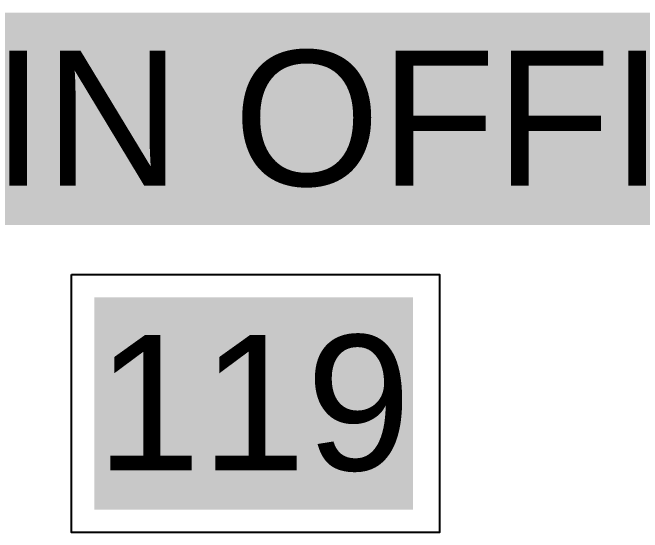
# Model space of a CAD drawing. Header units: inches. Extents: x -1841 to -80, y -100 to 1021.
# Drawn here: x -902.93 to -889.2, y 284.52 to 295.85 of the extents above; entities that cross this region are included whole.
import ezdxf

# ---------------------------------------------------------------- set-up
doc = ezdxf.new("R2010")
doc.units = ezdxf.units.IN
doc.header["$MEASUREMENT"] = 0
doc.layers.add('PDF_Geometry', color=7, linetype='Continuous', true_color=0x777777)
doc.layers.add('PDF_Solid Fills', color=7, linetype='Continuous', true_color=0xffffff)
doc.layers.add('PDF_Text', color=7, linetype='Continuous')
doc.styles.add('PDF Arial', font='arial.ttf')

msp = doc.modelspace()

# ---------------------------------------------------------------- linework, layer by layer
at = {"layer": 'PDF_Geometry', "color": 7, "lineweight": 25}
msp.add_lwpolyline([(-901.647, 290.145), (-893.623, 290.145), (-893.623, 284.519), (-901.647, 284.519)], close=True, dxfattribs=at)
at = {"layer": 'PDF_Solid Fills', "color": 7, "lineweight": 25, "transparency": 33554559}
for points in [[(-912.567, 291.22), (-882.869, 291.22), (-912.567, 295.853), (-882.869, 295.853)], [(-901.151, 285.016), (-894.202, 285.016), (-901.151, 289.648), (-894.202, 289.648)]]:
    msp.add_solid(points, dxfattribs=at)

# ---------------------------------------------------------------- texts
at = {"layer": 'PDF_Text', "color": 7, "lineweight": 25, "attachment_point": 4, "style": 'PDF Arial'}
for s, insert, char_height in [('ADMIN OFFICE', (-912.528, 293.53), 2.94774), ('119', (-901.111, 287.326), 2.9477)]:
    msp.add_mtext(s, dxfattribs=dict(at, insert=insert, char_height=char_height))

doc.saveas('drawing.dxf')
